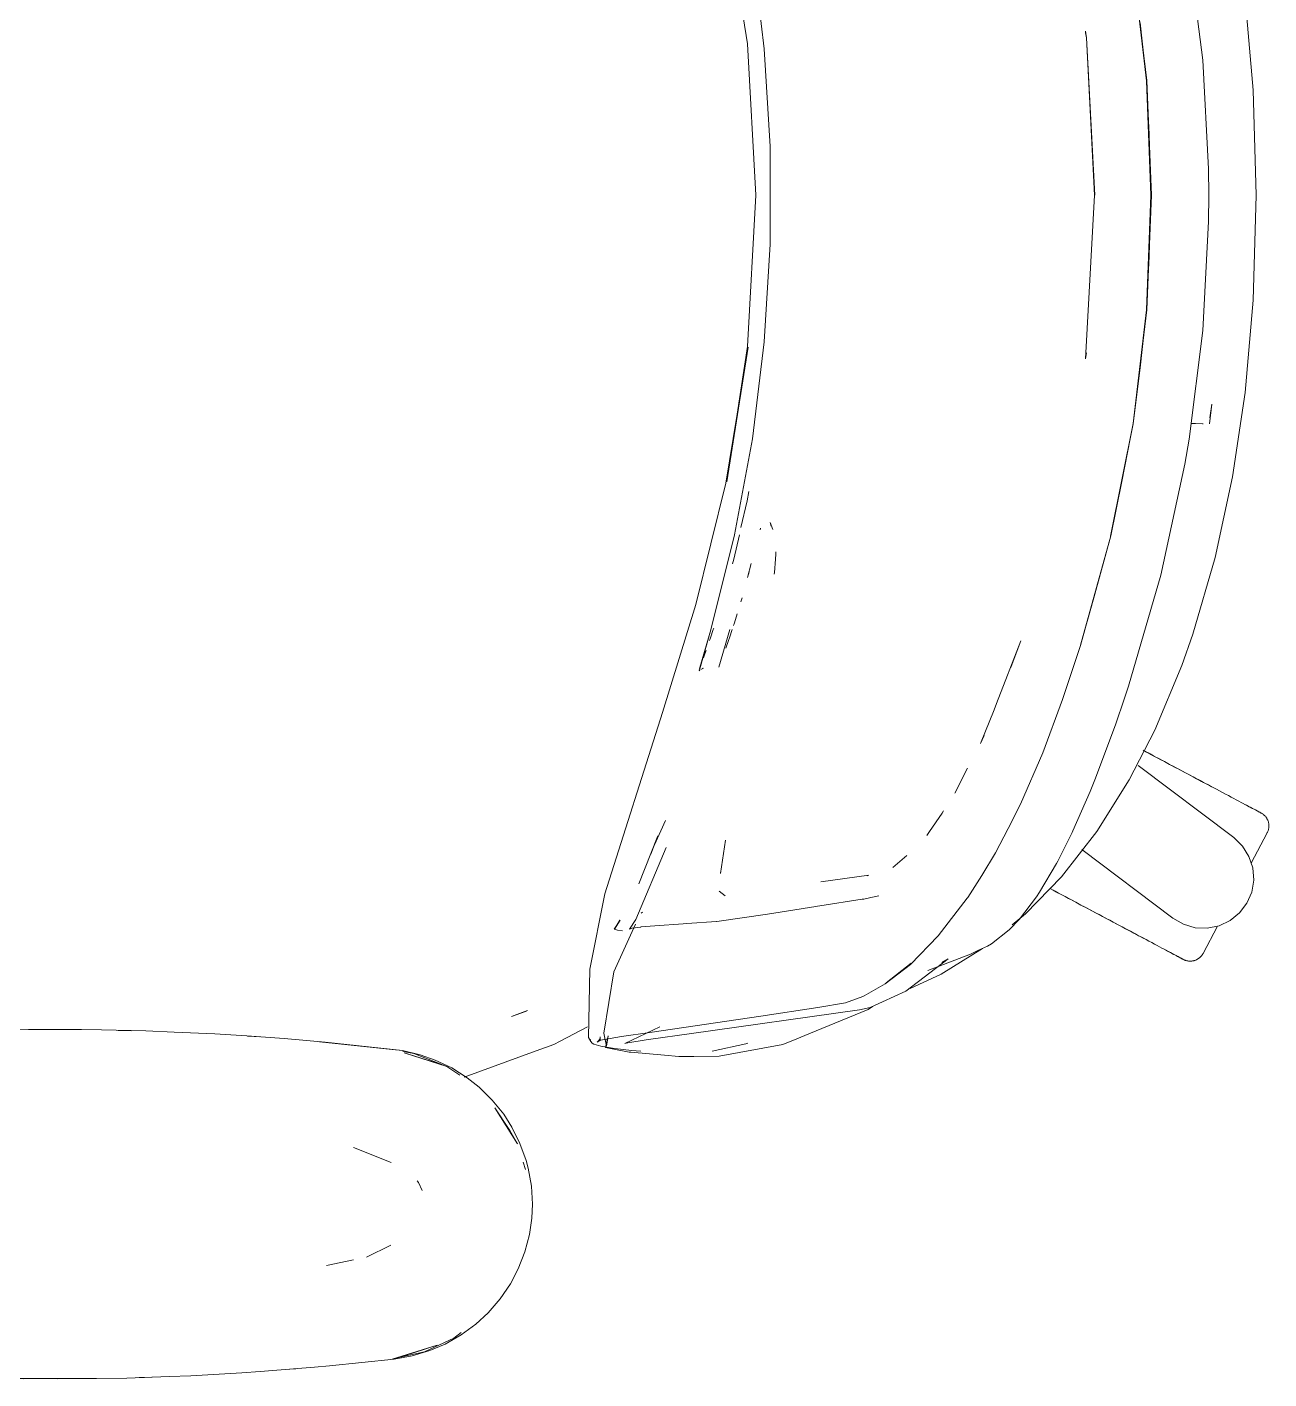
# Model space of a CAD drawing. Header units: millimetres. Extents: x 155927 to 317870, y -36033 to 97293.
# Drawn here: x 224693.5 to 225037.9, y 10115.4 to 10490.5 of the extents above; entities that cross this region are included whole.
import ezdxf

# ---------------------------------------------------------------- set-up
doc = ezdxf.new("R2010")
doc.units = ezdxf.units.MM
doc.header["$MEASUREMENT"] = 0
doc.layers.add('G-IMPT', color=8, linetype='CONTINUOUS', lineweight=9)
doc.layers.add('I-FURN', color=8, linetype='CONTINUOUS', lineweight=9)

msp = doc.modelspace()

# ---------------------------------------------------------------- linework, layer by layer
at = {"layer": 'G-IMPT'}
for p, q in [((224887.26, 10523.74), (224893.25, 10485.83)), ((224894.65, 10511.39), (224897.95, 10484.47)), ((225019.57, 10481.36), (225015.75, 10511.52)), ((225004.04, 10475.66), (225000.22, 10507.25)), ((225004, 10475.62), (225000.22, 10507.17)), ((225031.3, 10498.55), (225033.57, 10472.98)), ((224987, 10489.12), (224987.04, 10488.87)), ((224987.28, 10487.57), (224987.02, 10489.35)), ((224987.28, 10487.57), (224987.04, 10488.87)), ((225004, 10475.62), (225002.16, 10491.69)), ((224893.25, 10485.83), (224895.61, 10443.84)), ((224989.6, 10443.84), (224987.28, 10487.57)), ((224989.55, 10443.84), (224987.28, 10487.57)), ((224899.6, 10457.4), (224897.95, 10484.47)), ((225021.18, 10451.15), (225019.57, 10481.36)), ((225004.68, 10460.72), (225004, 10475.62)), ((225004, 10475.62), (225005.15, 10443.84)), ((225004.04, 10475.66), (225005.37, 10443.84)), ((225033.57, 10472.98), (225034.41, 10443.84)), ((225004.68, 10460.72), (225005.15, 10443.84)), ((224899.6, 10457.4), (224899.6, 10430.28)), ((225021.18, 10451.15), (225021.28, 10443.84)), ((224893.25, 10401.85), (224895.61, 10443.84)), ((224989.55, 10443.84), (224987.05, 10398.5)), ((225004, 10412.06), (225005.15, 10443.84)), ((225005.37, 10443.84), (225004.04, 10412.02)), ((225004.68, 10426.96), (225005.15, 10443.84)), ((225021.18, 10436.53), (225021.28, 10443.84)), ((225034.41, 10443.84), (225033.57, 10414.7)), ((225021.18, 10436.53), (225019.57, 10406.32)), ((224899.6, 10430.28), (224897.95, 10403.21)), ((225004, 10412.06), (225004.68, 10426.96)), ((225033.57, 10414.7), (225031.3, 10389.13)), ((225004, 10412.06), (225000.22, 10380.51)), ((225004.04, 10412.02), (225000.22, 10380.43)), ((225002.16, 10395.99), (225004, 10412.06)), ((225019.57, 10406.32), (225015.75, 10376.16)), ((224894.65, 10376.29), (224897.95, 10403.21)), ((224887.26, 10363.94), (224893.52, 10401.68)), ((224893.25, 10401.85), (224887.52, 10364.32)), ((224893.52, 10401.68), (224887.52, 10364.32)), ((224987, 10398.56), (224987.04, 10398.81)), ((224987.28, 10400.11), (224987.04, 10398.81)), ((224987.05, 10398.5), (224987.28, 10400.11)), ((225002.16, 10395.99), (225000.22, 10380.51)), ((225031.3, 10389.13), (225027.81, 10365.71)), ((225021.4, 10380.42), (225022.05, 10385.84)), ((225021.48, 10382.07), (225022.05, 10385.84)), ((225000.22, 10380.51), (224994, 10349.27)), ((224994, 10349.27), (225000.22, 10380.43)), ((225000.22, 10380.51), (224997.12, 10364.4)), ((225016.3, 10380.51), (225017.55, 10380.47)), ((225019.64, 10380.39), (225017.55, 10380.47)), ((225019.64, 10380.39), (225019.53, 10380.4)), ((224889.72, 10349.62), (224894.65, 10376.29)), ((225015.75, 10376.16), (225014.57, 10369.23)), ((225014.57, 10369.23), (225007.9, 10338.45)), ((225023, 10343.35), (225027.81, 10365.71)), ((224878.94, 10330.26), (224887.26, 10363.94)), ((224893.67, 10361.67), (224893.2, 10359.03)), ((224994.05, 10349.38), (224997.12, 10364.4)), ((224893.2, 10359.03), (224891.49, 10351.61)), ((224896.94, 10351.43), (224896.8, 10351.02)), ((224899.61, 10353.03), (224900.29, 10351.08)), ((224899.61, 10353.03), (224899.82, 10351.98)), ((224889.72, 10349.62), (224883.17, 10323.3)), ((224891.04, 10349.64), (224889.49, 10342.89)), ((224994.05, 10349.38), (224985.62, 10318.97)), ((224994.05, 10349.38), (224985.66, 10318.88)), ((224989.39, 10332.14), (224994.05, 10349.38)), ((224889.49, 10342.89), (224889.15, 10341.6)), ((224901.04, 10342.86), (224900.76, 10339.16)), ((224901.04, 10342.86), (224901.14, 10344.24)), ((224901.14, 10344.94), (224901.14, 10344.24)), ((225016.82, 10322.1), (225023, 10343.35)), ((224893.34, 10337.81), (224894.34, 10341.67)), ((224893.34, 10337.81), (224893.73, 10339.33)), ((224900.76, 10339.16), (224900.73, 10338.68)), ((224998.96, 10307.62), (225007.9, 10338.45)), ((224891.43, 10331.01), (224891.77, 10332.13)), ((224989.39, 10332.14), (224985.62, 10318.97)), ((224878.94, 10330.26), (224869.76, 10300.28)), ((224889.66, 10325.23), (224890.44, 10327.72)), ((224883.8, 10323.31), (224883.95, 10323.76)), ((224889.41, 10324.44), (224889.66, 10325.23)), ((224883.17, 10323.3), (224879.9, 10312.08)), ((224883.17, 10323.3), (224880.06, 10312.48)), ((224883.17, 10323.3), (224880.11, 10312.77)), ((224882.78, 10320.28), (224883.07, 10321.08)), ((224883.8, 10323.31), (224883.07, 10321.08)), ((224888.37, 10323.31), (224885.33, 10312.88)), ((224887.24, 10318.13), (224888, 10320.29)), ((224888.26, 10321.01), (224888, 10320.29)), ((224888.26, 10321.01), (224889.03, 10323.31)), ((224969.06, 10320.22), (224962.35, 10302.78)), ((224969.06, 10320.22), (224966.34, 10312.79)), ((225013.75, 10313.37), (225016.82, 10322.1)), ((224881.45, 10316.56), (224881.05, 10315.49)), ((224881.79, 10317.53), (224881.45, 10316.56)), ((224980.65, 10303.97), (224985.66, 10318.88)), ((224880.11, 10312.77), (224880.06, 10312.48)), ((224881, 10312.62), (224880.38, 10312.24)), ((224881, 10312.62), (224880.78, 10312.47)), ((225013.75, 10313.37), (225006.23, 10295.39)), ((224879.9, 10312.08), (224880.04, 10311.84)), ((224998.96, 10307.62), (224997.76, 10304.01)), ((224962.35, 10302.78), (224961.69, 10301.05)), ((224980.65, 10303.97), (224975.19, 10289.09)), ((224995.42, 10297.19), (224997.76, 10304.01)), ((224869.76, 10300.28), (224853.77, 10250.04)), ((224961.69, 10301.05), (224957.96, 10291.72)), ((224957.96, 10291.72), (224958.96, 10293.97)), ((224995.42, 10297.19), (224989.82, 10282.12)), ((225006.23, 10295.39), (224999.14, 10281.62)), ((224975.19, 10289.09), (224969.02, 10274.86)), ((224950.79, 10277.89), (224954.33, 10284.86)), ((224988.34, 10278.44), (224989.82, 10282.12)), ((224999.14, 10281.62), (224990.17, 10267.32)), ((224965.63, 10268.14), (224969.02, 10274.86)), ((224983.57, 10267.48), (224988.34, 10278.44)), ((224943.77, 10267.28), (224947.26, 10272.41)), ((224947.26, 10272.41), (224947.65, 10272.99)), ((224867.47, 10263.6), (224870.52, 10270.32)), ((224965.63, 10268.14), (224962.06, 10261.34)), ((224990.17, 10267.32), (224980.36, 10254.72)), ((224983.57, 10267.48), (224983.35, 10267.04)), ((224866.45, 10261.02), (224868.47, 10266.14)), ((224866.45, 10261.22), (224868.47, 10266.12)), ((224868.47, 10266.12), (224866.45, 10261.02)), ((224885.8, 10255.69), (224887.2, 10264.86)), ((224943.77, 10267.28), (224943.01, 10266.18)), ((224979.35, 10259.03), (224983.35, 10267.04)), ((224862.31, 10242.88), (224870.75, 10262.86)), ((224866.45, 10261.22), (224863.2, 10252.76)), ((224937.49, 10260.65), (224933.58, 10257.31)), ((224958.29, 10255.12), (224962.06, 10261.34)), ((224885.8, 10255.69), (224885.85, 10256.04)), ((224979.04, 10258.43), (224974.31, 10250.43)), ((224979.35, 10259.03), (224979.04, 10258.43)), ((224913.64, 10253.37), (224926.99, 10255.15)), ((224926.99, 10255.15), (224926.52, 10255)), ((224958.29, 10255.12), (224954.41, 10249.02)), ((224970.4, 10244.43), (224980.36, 10254.72)), ((224849.58, 10229.08), (224853.77, 10250.04)), ((224885.45, 10250.75), (224887.09, 10249.47)), ((224925.06, 10248.49), (224925.53, 10248.56)), ((224927.51, 10248.98), (224925.53, 10248.56)), ((224929.68, 10249.44), (224927.51, 10248.98)), ((224946.22, 10238.33), (224954.24, 10248.76)), ((224954.41, 10249.02), (224954.24, 10248.76)), ((224968.73, 10243.01), (224973.45, 10249.14)), ((224973.45, 10249.14), (224974.31, 10250.43)), ((224863.77, 10244.6), (224864.2, 10244.87)), ((224898.86, 10244.4), (224912.22, 10246.51)), ((224912.22, 10246.51), (224912.73, 10246.59)), ((224913.34, 10246.69), (224912.73, 10246.59)), ((224913.34, 10246.69), (224925.06, 10248.49)), ((224856.21, 10228.38), (224862.19, 10241.55)), ((224856.35, 10240.21), (224857.94, 10242.67)), ((224857.94, 10242.67), (224856.41, 10240.19)), ((224856.41, 10240.19), (224857.9, 10242.66)), ((224860.55, 10240.21), (224862.31, 10242.88)), ((224867.62, 10241.1), (224863.75, 10240.81)), ((224875.48, 10241.67), (224867.62, 10241.1)), ((224876.47, 10241.74), (224875.48, 10241.67)), ((224884.71, 10242.36), (224876.47, 10241.74)), ((224884.71, 10242.36), (224884.79, 10242.37)), ((224898.86, 10244.4), (224884.79, 10242.37)), ((224965.84, 10239.98), (224968.73, 10243.01)), ((224970.4, 10244.43), (224966.73, 10241.43)), ((224856.35, 10240.21), (224856.41, 10240.19)), ((224857.28, 10239.91), (224856.41, 10240.19)), ((224858.64, 10239.74), (224857.28, 10239.91)), ((224861.27, 10240.5), (224860.55, 10240.21)), ((224861.27, 10240.5), (224861.29, 10240.51)), ((224863.67, 10240.8), (224861.29, 10240.51)), ((224863.67, 10240.8), (224863.75, 10240.81)), ((224946.22, 10238.33), (224938.49, 10230.42)), ((224960.97, 10236.12), (224965.84, 10239.98)), ((224947.03, 10227.69), (224958.48, 10234.81)), ((224957.4, 10234.33), (224955.17, 10233.26)), ((224959.84, 10235.51), (224957.4, 10234.33)), ((224960.97, 10236.12), (224959.84, 10235.51)), ((224931.52, 10225.01), (224938.49, 10230.42)), ((224938.69, 10230.73), (224931.74, 10225.33)), ((224938.69, 10230.73), (224935.12, 10227.92)), ((224948.92, 10231.98), (224937.22, 10223.04)), ((224943.27, 10228.75), (224955.17, 10233.26)), ((224948.92, 10231.98), (224947.19, 10230.99)), ((224849.58, 10229.08), (224849.19, 10210.1)), ((224856.21, 10228.38), (224853.49, 10211.34)), ((224931.74, 10225.33), (224935.12, 10227.92)), ((224938.41, 10223.71), (224947.03, 10227.69)), ((224931.52, 10225.01), (224925.68, 10221.72)), ((224930.7, 10220), (224937.22, 10223.04)), ((224920.47, 10219.75), (224912.8, 10218.45)), ((224920.47, 10219.75), (224925.26, 10221.5)), ((224925.68, 10221.72), (224925.26, 10221.5)), ((224927.94, 10218.72), (224926.77, 10217.95)), ((224930.7, 10220), (224927.33, 10218.43)), ((224832.32, 10217.62), (224827.85, 10215.99)), ((224827.85, 10215.99), (224831.73, 10217.37)), ((224832.32, 10217.62), (224831.73, 10217.37)), ((224866.16, 10211.5), (224897.03, 10216.06)), ((224877.12, 10211.11), (224924.34, 10217.79)), ((224897.03, 10216.06), (224912.8, 10218.45)), ((224926.77, 10217.95), (224910.32, 10211.15)), ((224924.34, 10217.79), (224927.33, 10218.43)), ((224689.4, 10212.27), (224693.91, 10212.32)), ((224693.91, 10212.32), (224708.62, 10212.32)), ((224714.09, 10212.24), (224708.62, 10212.32)), ((224714.09, 10212.24), (224726.4, 10211.95)), ((224720.87, 10212.11), (224718.79, 10212.11)), ((224722.53, 10212.03), (224720.87, 10212.11)), ((224734.28, 10211.66), (224726.4, 10211.95)), ((224734.28, 10211.66), (224745.59, 10211.12)), ((224754.46, 10210.56), (224745.59, 10211.12)), ((224848.94, 10213.12), (224841.36, 10209.14)), ((224854.18, 10207.76), (224853.49, 10211.34)), ((224858.31, 10210.39), (224866.16, 10211.5)), ((224859.28, 10208.48), (224869.02, 10213.11)), ((224877.12, 10211.11), (224866.46, 10209.67)), ((224910.32, 10211.15), (224906.96, 10209.76)), ((224754.46, 10210.56), (224764.75, 10209.83)), ((224756.5, 10210.42), (224754.6, 10210.51)), ((224756.5, 10210.42), (224757.92, 10210.29)), ((224776.14, 10208.84), (224764.75, 10209.83)), ((224797.58, 10206.49), (224774.62, 10208.95)), ((224774.62, 10208.95), (224794.76, 10206.82)), ((224797.58, 10206.49), (224776.14, 10208.84)), ((224833.62, 10206.03), (224839.6, 10208.22)), ((224841.36, 10209.14), (224839.6, 10208.22)), ((224849.19, 10210.1), (224849.8, 10209.06)), ((224849.67, 10209.68), (224849.8, 10209.06)), ((224849.67, 10209.68), (224849.78, 10209.14)), ((224849.8, 10209.06), (224849.78, 10209.14)), ((224850.17, 10208.57), (224849.8, 10209.06)), ((224850.71, 10208.25), (224850.17, 10208.57)), ((224850.71, 10208.25), (224852.57, 10207.7)), ((224852.66, 10209.45), (224851.56, 10208.89)), ((224852.06, 10209.29), (224851.56, 10208.89)), ((224852.04, 10209.28), (224858.31, 10210.39)), ((224852.66, 10209.45), (224852.04, 10209.28)), ((224852.06, 10209.29), (224852.39, 10209.83)), ((224852.46, 10210.33), (224852.39, 10209.83)), ((224855.85, 10207.16), (224852.57, 10207.7)), ((224854.67, 10210.62), (224853.94, 10207.34)), ((224856.26, 10206.9), (224853.94, 10207.34)), ((224854.67, 10210.62), (224854.18, 10207.76)), ((224859.28, 10208.48), (224860.14, 10208.63)), ((224865.16, 10209.46), (224860.14, 10208.63)), ((224865.16, 10209.46), (224866.46, 10209.67)), ((224883.54, 10206.34), (224892.84, 10208.38)), ((224885.4, 10204.93), (224903.1, 10208.17)), ((224892.84, 10208.38), (224893.42, 10208.54)), ((224903.1, 10208.17), (224906.96, 10209.76)), ((224797.58, 10206.49), (224794.76, 10206.82)), ((224797.58, 10206.49), (224802.54, 10205.33)), ((224797.66, 10206.27), (224800.71, 10205.7)), ((224809.93, 10202.09), (224798.08, 10205.91)), ((224807.22, 10202.99), (224798.08, 10205.91)), ((224800.71, 10205.7), (224809.93, 10202.09)), ((224806.67, 10203.89), (224802.54, 10205.33)), ((224811.25, 10201.7), (224806.67, 10203.89)), ((224814.68, 10199.09), (224833.62, 10206.03)), ((224855.85, 10207.16), (224856.47, 10207.08)), ((224860.51, 10206.09), (224856.26, 10206.9)), ((224856.47, 10207.08), (224861.15, 10206.57)), ((224860.98, 10206.05), (224860.51, 10206.09)), ((224860.98, 10206.05), (224870.31, 10205.24)), ((224861.15, 10206.57), (224863.74, 10206.35)), ((224870.31, 10205.24), (224874.27, 10204.9)), ((224878.43, 10204.9), (224874.27, 10204.9)), ((224885.4, 10204.93), (224878.43, 10204.9)), ((224809.93, 10202.09), (224807.22, 10202.99)), ((224809.93, 10202.09), (224813.51, 10199.67)), ((224811.25, 10201.7), (224815.58, 10198.97)), ((224818.89, 10196.34), (224815.58, 10198.97)), ((224822.49, 10192.79), (224818.89, 10196.34)), ((224822.49, 10192.79), (224825.68, 10188.82)), ((224829.54, 10180.67), (224823.22, 10190.62)), ((224827.38, 10184.34), (224823.22, 10190.62)), ((224827.95, 10185.27), (224825.68, 10188.82)), ((224830.19, 10180.76), (224827.95, 10185.27)), ((224829.54, 10180.67), (224827.38, 10184.34)), ((224784.06, 10179.59), (224794.48, 10175.45)), ((224830.19, 10180.76), (224831.9, 10175.99)), ((224831.1, 10175.55), (224831.72, 10173.52)), ((224832.46, 10173.86), (224831.9, 10175.99)), ((224833.34, 10168.91), (224832.46, 10173.86)), ((224802.01, 10169.92), (224801.71, 10170.37)), ((224803.02, 10167.7), (224802.01, 10169.92)), ((224833.64, 10163.87), (224833.34, 10168.91)), ((224833.64, 10163.87), (224833.47, 10160.02)), ((224832.82, 10155.51), (224833.47, 10160.02)), ((224832.82, 10155.51), (224831.56, 10150.64)), ((224794.39, 10152.49), (224787.61, 10149.23)), ((224776.56, 10146.89), (224783.99, 10148.46)), ((224829.72, 10145.93), (224831.56, 10150.64)), ((224827.54, 10141.77), (224829.72, 10145.93)), ((224827.54, 10141.77), (224824.7, 10137.6)), ((224824.7, 10137.6), (224821.38, 10133.77)), ((224817.95, 10130.6), (224821.38, 10133.77)), ((224817.95, 10130.6), (224813.86, 10127.61)), ((224794.76, 10120.92), (224807.22, 10124.75)), ((224807.22, 10124.75), (224798.08, 10121.84)), ((224803.73, 10122.96), (224811.8, 10126.7)), ((224809.42, 10125.09), (224805.18, 10123.28)), ((224809.42, 10125.09), (224813.86, 10127.61)), ((224813.9, 10128.3), (224811.8, 10126.7)), ((224794.76, 10120.92), (224798.08, 10121.84)), ((224795.27, 10120.92), (224800.32, 10121.82)), ((224803.73, 10122.96), (224795.33, 10121.05)), ((224805.18, 10123.28), (224800.32, 10121.82)), ((224758.16, 10117.42), (224753.07, 10117.1)), ((224758.16, 10117.42), (224773.22, 10118.67)), ((224766.35, 10118.07), (224768.02, 10118.24)), ((224773.22, 10118.67), (224777.35, 10119.02)), ((224777.35, 10119.02), (224795.27, 10120.92)), ((224712.73, 10115.48), (224682.72, 10115.59)), ((224682.72, 10115.59), (224701.94, 10115.39)), ((224712.73, 10115.48), (224692.55, 10115.43)), ((224712.73, 10115.48), (224701.94, 10115.39)), ((224712.73, 10115.48), (224721.15, 10115.64)), ((224732.91, 10116.03), (224721.15, 10115.64)), ((224726.09, 10115.78), (224724.59, 10115.77)), ((224728.02, 10115.89), (224726.09, 10115.78)), ((224732.91, 10116.03), (224738.93, 10116.29)), ((224753.07, 10117.1), (224738.93, 10116.29))]:
    msp.add_line(p, q, dxfattribs=at)
at = {"layer": 'I-FURN'}
for p, q in [((225003.96, 10289.33), (225003, 10289.84)), ((225003.44, 10289.61), (225004.41, 10289.09)), ((225004.93, 10288.81), (225003.96, 10289.33)), ((225004.41, 10289.09), (225005.39, 10288.57)), ((225005.92, 10288.29), (225004.93, 10288.81)), ((225005.39, 10288.57), (225006.37, 10288.05)), ((225006.91, 10287.76), (225005.92, 10288.29)), ((225006.37, 10288.05), (225007.37, 10287.52)), ((225007.91, 10287.23), (225006.91, 10287.76)), ((225007.37, 10287.52), (225008.37, 10286.99)), ((225008.91, 10286.7), (225007.91, 10287.23)), ((225008.37, 10286.99), (225009.37, 10286.45)), ((225009.91, 10286.17), (225008.91, 10286.7)), ((225009.37, 10286.45), (225010.37, 10285.92)), ((225010.92, 10285.63), (225009.91, 10286.17)), ((225001.63, 10285.57), (225028.14, 10265.59)), ((225010.37, 10285.92), (225011.38, 10285.39)), ((225011.92, 10285.1), (225010.92, 10285.63)), ((225011.38, 10285.39), (225012.38, 10284.85)), ((225012.92, 10284.56), (225011.92, 10285.1)), ((225012.38, 10284.85), (225013.39, 10284.32)), ((225013.92, 10284.03), (225012.92, 10284.56)), ((225013.39, 10284.32), (225014.38, 10283.79)), ((225014.92, 10283.5), (225013.92, 10284.03)), ((225014.38, 10283.79), (225015.37, 10283.26)), ((225015.91, 10282.98), (225014.92, 10283.5)), ((225015.37, 10283.26), (225016.36, 10282.74)), ((225016.88, 10282.46), (225015.91, 10282.98)), ((225016.36, 10282.74), (225017.33, 10282.22)), ((225017.85, 10281.94), (225016.88, 10282.46)), ((225017.33, 10282.22), (225018.29, 10281.71)), ((225018.81, 10281.43), (225017.85, 10281.94)), ((225018.29, 10281.71), (225019.25, 10281.2)), ((225019.75, 10280.93), (225018.81, 10281.43)), ((225019.25, 10281.2), (225020.18, 10280.7)), ((225020.68, 10280.44), (225019.75, 10280.93)), ((225020.18, 10280.7), (225021.11, 10280.21)), ((225021.6, 10279.95), (225020.68, 10280.44)), ((225021.11, 10280.21), (225022.01, 10279.73)), ((225022.49, 10279.48), (225021.6, 10279.95)), ((225023.37, 10279.01), (225022.49, 10279.48)), ((225024.23, 10278.55), (225023.37, 10279.01)), ((225025.06, 10278.11), (225024.23, 10278.55)), ((225025.87, 10277.68), (225025.06, 10278.11)), ((225026.66, 10277.26), (225025.87, 10277.68)), ((225027.42, 10276.85), (225026.66, 10277.26)), ((225028.16, 10276.46), (225027.42, 10276.85)), ((225028.87, 10276.09), (225028.16, 10276.46)), ((225029.54, 10275.73), (225028.87, 10276.09)), ((225030.19, 10275.38), (225029.54, 10275.73)), ((225030.81, 10275.05), (225030.19, 10275.38)), ((225031.39, 10274.74), (225030.81, 10275.05)), ((225031.08, 10274.91), (225031.65, 10274.61)), ((225031.94, 10274.45), (225031.39, 10274.74)), ((225031.65, 10274.61), (225032.19, 10274.32)), ((225032.46, 10274.18), (225031.94, 10274.45)), ((225032.19, 10274.32), (225032.69, 10274.06)), ((225032.94, 10273.92), (225032.46, 10274.18)), ((225032.69, 10274.06), (225033.15, 10273.81)), ((225033.39, 10273.68), (225032.94, 10273.92)), ((225033.15, 10273.81), (225033.58, 10273.58)), ((225033.8, 10273.46), (225033.39, 10273.68)), ((225033.58, 10273.58), (225033.97, 10273.37)), ((225034.17, 10273.27), (225033.8, 10273.46)), ((225033.97, 10273.37), (225034.33, 10273.18)), ((225034.51, 10273.09), (225034.17, 10273.27)), ((225034.33, 10273.18), (225034.65, 10273.01)), ((225034.8, 10272.93), (225034.51, 10273.09)), ((225034.65, 10273.01), (225034.93, 10272.86)), ((225035.06, 10272.79), (225034.8, 10272.93)), ((225034.93, 10272.86), (225035.17, 10272.74)), ((225035.28, 10272.68), (225035.06, 10272.79)), ((225035.17, 10272.74), (225035.37, 10272.63)), ((225035.46, 10272.58), (225035.28, 10272.68)), ((225035.37, 10272.63), (225035.53, 10272.54)), ((225035.6, 10272.51), (225035.46, 10272.58)), ((225035.53, 10272.54), (225035.65, 10272.48)), ((225035.7, 10272.45), (225035.6, 10272.51)), ((225035.65, 10272.48), (225035.74, 10272.44)), ((225035.76, 10272.42), (225035.7, 10272.45)), ((225035.74, 10272.44), (225035.78, 10272.41)), ((225035.78, 10272.41), (225035.76, 10272.42)), ((225035.78, 10272.41), (225035.92, 10272.33)), ((225035.78, 10272.41), (225035.78, 10272.41)), ((225035.92, 10272.33), (225036.06, 10272.25)), ((225036.06, 10272.25), (225036.2, 10272.16)), ((225036.2, 10272.16), (225036.33, 10272.06)), ((225036.33, 10272.06), (225036.45, 10271.96)), ((225036.45, 10271.96), (225036.57, 10271.86)), ((225036.57, 10271.86), (225036.69, 10271.75)), ((225036.69, 10271.75), (225036.81, 10271.63)), ((225036.81, 10271.63), (225036.92, 10271.52)), ((225036.92, 10271.52), (225037.02, 10271.39)), ((225037.02, 10271.39), (225037.12, 10271.26)), ((225037.12, 10271.26), (225037.21, 10271.13)), ((225037.21, 10271.13), (225037.3, 10271)), ((225037.3, 10271), (225037.38, 10270.86)), ((225037.38, 10270.86), (225037.46, 10270.72)), ((225037.46, 10270.72), (225037.53, 10270.58)), ((225037.53, 10270.58), (225037.6, 10270.43)), ((225037.61, 10267.29), (225037.54, 10267.14)), ((225037.6, 10270.43), (225037.66, 10270.28)), ((225037.67, 10267.44), (225037.61, 10267.29)), ((225037.66, 10270.28), (225037.71, 10270.13)), ((225037.72, 10267.59), (225037.67, 10267.44)), ((225037.71, 10270.13), (225037.76, 10269.97)), ((225037.77, 10267.75), (225037.72, 10267.59)), ((225037.76, 10269.97), (225037.8, 10269.82)), ((225037.81, 10267.9), (225037.77, 10267.75)), ((225037.8, 10269.82), (225037.84, 10269.66)), ((225037.84, 10268.06), (225037.81, 10267.9)), ((225037.84, 10269.66), (225037.87, 10269.5)), ((225037.87, 10268.22), (225037.84, 10268.06)), ((225037.87, 10269.5), (225037.89, 10269.34)), ((225037.89, 10268.38), (225037.87, 10268.22)), ((225037.89, 10269.34), (225037.91, 10269.18)), ((225037.91, 10268.54), (225037.89, 10268.38)), ((225037.91, 10269.18), (225037.92, 10269.02)), ((225037.92, 10268.7), (225037.91, 10268.54)), ((225037.92, 10269.02), (225037.92, 10268.86)), ((225037.92, 10268.86), (225037.92, 10268.7)), ((225028.14, 10265.59), (225030.57, 10263.25)), ((225032.98, 10258.55), (225037.45, 10266.96)), ((225037.47, 10267), (225037.45, 10266.96)), ((225037.54, 10267.14), (225037.47, 10267)), ((225011.29, 10243.24), (224985.98, 10262.32)), ((225030.57, 10263.25), (225032.36, 10260.4)), ((225032.36, 10260.4), (225033.43, 10257.2)), ((225033.43, 10257.2), (225033.7, 10253.83)), ((225033.7, 10253.83), (225033.15, 10250.5)), ((224977.2, 10251.46), (224978.1, 10250.98)), ((224978.59, 10250.72), (224977.68, 10251.2)), ((224978.1, 10250.98), (224979.01, 10250.5)), ((224979.51, 10250.23), (224978.59, 10250.72)), ((224979.01, 10250.5), (224979.94, 10250)), ((224980.45, 10249.73), (224979.51, 10250.23)), ((224979.94, 10250), (224980.89, 10249.5)), ((224981.4, 10249.23), (224980.45, 10249.73)), ((224980.89, 10249.5), (224981.84, 10248.99)), ((224982.36, 10248.71), (224981.4, 10249.23)), ((224981.84, 10248.99), (224982.81, 10248.48)), ((224983.34, 10248.2), (224982.36, 10248.71)), ((225033.15, 10250.5), (225031.82, 10247.4)), ((224982.81, 10248.48), (224983.79, 10247.96)), ((224984.32, 10247.67), (224983.34, 10248.2)), ((224983.79, 10247.96), (224984.78, 10247.43)), ((224985.31, 10247.15), (224984.32, 10247.67)), ((224984.78, 10247.43), (224985.77, 10246.9)), ((224986.31, 10246.62), (224985.31, 10247.15)), ((224985.77, 10246.9), (224986.77, 10246.37)), ((224987.31, 10246.08), (224986.31, 10246.62)), ((224986.77, 10246.37), (224987.77, 10245.84)), ((224988.32, 10245.55), (224987.31, 10246.08)), ((224987.77, 10245.84), (224988.78, 10245.3)), ((224989.32, 10245.02), (224988.32, 10245.55)), ((224988.78, 10245.3), (224989.78, 10244.77)), ((224990.33, 10244.48), (224989.32, 10245.02)), ((225031.82, 10247.4), (225029.79, 10244.71)), ((224989.78, 10244.77), (224990.79, 10244.24)), ((224991.33, 10243.95), (224990.33, 10244.48)), ((224990.79, 10244.24), (224991.79, 10243.7)), ((224992.33, 10243.42), (224991.33, 10243.95)), ((224991.79, 10243.7), (224992.79, 10243.17)), ((224993.32, 10242.89), (224992.33, 10243.42)), ((224992.79, 10243.17), (224993.78, 10242.65)), ((224994.31, 10242.36), (224993.32, 10242.89)), ((224993.78, 10242.65), (224994.76, 10242.12)), ((224995.29, 10241.84), (224994.31, 10242.36)), ((224994.76, 10242.12), (224995.74, 10241.61)), ((224996.26, 10241.33), (224995.29, 10241.84)), ((224995.74, 10241.61), (224996.7, 10241.09)), ((224997.21, 10240.82), (224996.26, 10241.33)), ((224996.7, 10241.09), (224997.65, 10240.59)), ((225014.21, 10241.55), (225011.29, 10243.24)), ((225017.45, 10240.61), (225014.21, 10241.55)), ((225019.64, 10233.46), (225023.67, 10241.04)), ((225024.13, 10241.14), (225020.82, 10240.47)), ((225027.18, 10242.58), (225024.13, 10241.14)), ((225029.79, 10244.71), (225027.18, 10242.58)), ((224998.16, 10240.32), (224997.21, 10240.82)), ((224997.65, 10240.59), (224998.59, 10240.09)), ((224999.09, 10239.82), (224998.16, 10240.32)), ((224998.59, 10240.09), (224999.51, 10239.6)), ((225000, 10239.34), (224999.09, 10239.82)), ((224999.51, 10239.6), (225000.42, 10239.12)), ((225000.9, 10238.86), (225000, 10239.34)), ((225000.42, 10239.12), (225001.3, 10238.64)), ((225001.78, 10238.39), (225000.9, 10238.86)), ((225001.3, 10238.64), (225002.17, 10238.18)), ((225002.63, 10237.94), (225001.78, 10238.39)), ((225002.17, 10238.18), (225003.02, 10237.73)), ((225003.47, 10237.49), (225002.63, 10237.94)), ((225003.02, 10237.73), (225003.84, 10237.29)), ((225003.84, 10237.29), (225004.64, 10236.87)), ((225020.82, 10240.47), (225017.45, 10240.61)), ((225004.64, 10236.87), (225005.42, 10236.46)), ((225005.42, 10236.46), (225006.17, 10236.06)), ((225006.17, 10236.06), (225006.89, 10235.67)), ((225006.89, 10235.67), (225007.59, 10235.3)), ((225007.59, 10235.3), (225008.25, 10234.95)), ((225008.25, 10234.95), (225008.88, 10234.61)), ((225008.88, 10234.61), (225009.49, 10234.29)), ((225009.8, 10234.13), (225009.21, 10234.44)), ((225009.49, 10234.29), (225010.05, 10233.99)), ((225010.35, 10233.84), (225009.8, 10234.13)), ((225010.05, 10233.99), (225010.59, 10233.71)), ((225010.86, 10233.56), (225010.35, 10233.84)), ((225010.59, 10233.71), (225011.09, 10233.44)), ((225011.35, 10233.3), (225010.86, 10233.56)), ((225011.09, 10233.44), (225011.56, 10233.19)), ((225011.79, 10233.07), (225011.35, 10233.3)), ((225011.56, 10233.19), (225011.99, 10232.96)), ((225012.2, 10232.85), (225011.79, 10233.07)), ((225011.99, 10232.96), (225012.38, 10232.76)), ((225012.58, 10232.65), (225012.2, 10232.85)), ((225012.38, 10232.76), (225012.73, 10232.57)), ((225012.91, 10232.47), (225012.58, 10232.65)), ((225012.73, 10232.57), (225013.05, 10232.4)), ((225013.21, 10232.31), (225012.91, 10232.47)), ((225013.05, 10232.4), (225013.33, 10232.25)), ((225013.47, 10232.18), (225013.21, 10232.31)), ((225013.33, 10232.25), (225013.57, 10232.12)), ((225013.69, 10232.06), (225013.47, 10232.18)), ((225013.57, 10232.12), (225013.77, 10232.01)), ((225013.87, 10231.96), (225013.69, 10232.06)), ((225013.77, 10232.01), (225013.94, 10231.93)), ((225014.01, 10231.89), (225013.87, 10231.96)), ((225013.94, 10231.93), (225014.06, 10231.86)), ((225014.11, 10231.84), (225014.01, 10231.89)), ((225014.06, 10231.86), (225014.14, 10231.82)), ((225014.17, 10231.8), (225014.11, 10231.84)), ((225014.14, 10231.82), (225014.18, 10231.8)), ((225014.19, 10231.79), (225014.17, 10231.8)), ((225014.18, 10231.8), (225014.19, 10231.79)), ((225014.23, 10231.77), (225014.19, 10231.79)), ((225014.37, 10231.7), (225014.23, 10231.77)), ((225014.52, 10231.64), (225014.37, 10231.7)), ((225014.67, 10231.58), (225014.52, 10231.64)), ((225014.82, 10231.52), (225014.67, 10231.58)), ((225014.97, 10231.48), (225014.82, 10231.52)), ((225015.13, 10231.44), (225014.97, 10231.48)), ((225015.29, 10231.4), (225015.13, 10231.44)), ((225015.45, 10231.37), (225015.29, 10231.4)), ((225015.61, 10231.35), (225015.45, 10231.37)), ((225015.77, 10231.33), (225015.61, 10231.35)), ((225015.93, 10231.33), (225015.77, 10231.33)), ((225016.09, 10231.32), (225015.93, 10231.33)), ((225016.25, 10231.33), (225016.09, 10231.32)), ((225016.41, 10231.34), (225016.25, 10231.33)), ((225016.57, 10231.35), (225016.41, 10231.34)), ((225016.73, 10231.38), (225016.57, 10231.35)), ((225016.89, 10231.4), (225016.73, 10231.38)), ((225017.05, 10231.44), (225016.89, 10231.4)), ((225017.2, 10231.48), (225017.05, 10231.44)), ((225017.36, 10231.53), (225017.2, 10231.48)), ((225017.51, 10231.58), (225017.36, 10231.53)), ((225017.66, 10231.64), (225017.51, 10231.58)), ((225017.8, 10231.71), (225017.66, 10231.64)), ((225017.95, 10231.78), (225017.8, 10231.71)), ((225018.09, 10231.86), (225017.95, 10231.78)), ((225018.23, 10231.94), (225018.09, 10231.86)), ((225018.36, 10232.03), (225018.23, 10231.94)), ((225018.49, 10232.13), (225018.36, 10232.03)), ((225018.62, 10232.22), (225018.49, 10232.13)), ((225018.74, 10232.33), (225018.62, 10232.22)), ((225018.86, 10232.44), (225018.74, 10232.33)), ((225018.98, 10232.55), (225018.86, 10232.44)), ((225019.09, 10232.67), (225018.98, 10232.55)), ((225019.19, 10232.79), (225019.09, 10232.67)), ((225019.29, 10232.92), (225019.19, 10232.79)), ((225019.39, 10233.05), (225019.29, 10232.92)), ((225019.48, 10233.18), (225019.39, 10233.05)), ((225019.56, 10233.32), (225019.48, 10233.18)), ((225019.64, 10233.46), (225019.56, 10233.32))]:
    msp.add_line(p, q, dxfattribs=at)

doc.saveas('drawing.dxf')
